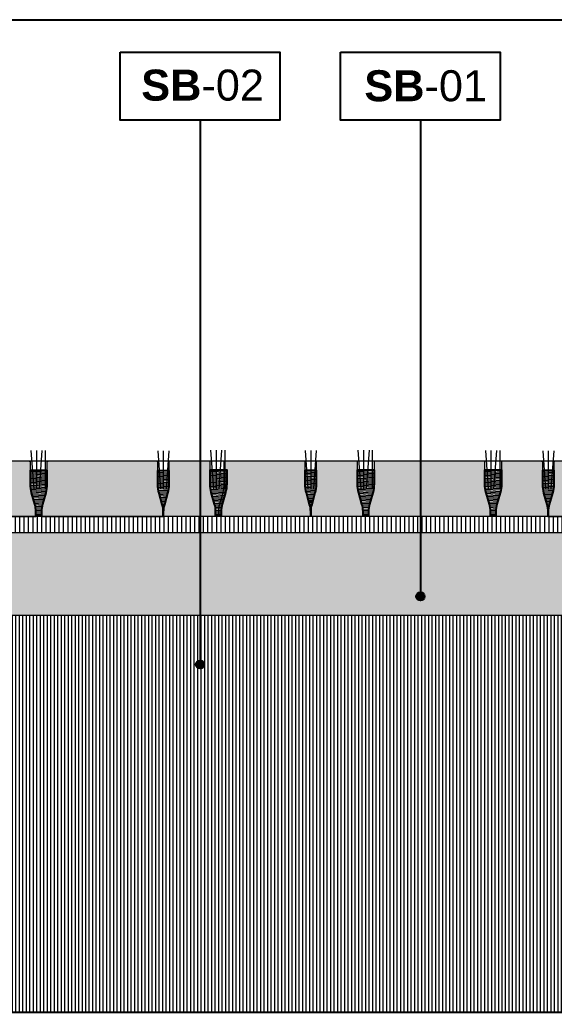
# Model space of a CAD drawing. Header units: metres. Extents: x -325 to 301, y -147 to 149.
# Drawn here: x 212.492 to 213.462, y 125.092 to 126.892 of the extents above; entities that cross this region are included whole.
import ezdxf

# ---------------------------------------------------------------- set-up
doc = ezdxf.new("R2010")
doc.units = ezdxf.units.M
doc.layers.add('-aux', color=50, linetype='Continuous', plot=False)
doc.layers.add('0-TX-1_25', color=7, linetype='Continuous', true_color=0x3f4f7f)
for name, color, linetype, lineweight, true_color in [('03-TR-Paviment_05_Open Joint Precast Pavements', 7, 'Continuous', 5, 0xb3b3b3), ('3- TR terra vegetal', 7, 'Continuous', 0, 0xbea68e), ('3-TR sorra granitica', 7, 'Continuous', 0, 0xf2dac9)]:
    doc.layers.add(name, color=color, linetype=linetype, lineweight=lineweight, true_color=true_color)
for name, color, linetype, lineweight in [('1-CM', 7, 'Continuous', 0), ('1-L-GESPA', 64, 'Continuous', 0), ('3-TR Seleccionat', 44, 'Continuous', 0), ('3-TR Tot-u', 37, 'Continuous', 0)]:
    doc.layers.add(name, color=color, linetype=linetype, lineweight=lineweight)
doc.layers.add('A-KEYPLAN_HATCH', color=7, linetype='Continuous')
doc.layers.add('A_TEXT_2', color=7, linetype='Continuous')
doc.styles.get("Standard").update_dxf_attribs({"font": 'arial.ttf'})

# ---------------------------------------------------------------- blocks, each defined once
blk = doc.blocks.new('hatch keyplan 2')
at = {"layer": 'A-KEYPLAN_HATCH'}
blk.add_lwpolyline([(0, 0.005476596624248486), (0.012874798693294, 0.005476596623793739), (0.012874798693294, -2.273736754432321e-13), (0, 0)], close=True, dxfattribs=at)
blk = doc.blocks.new('hatch keyplan')
at = {"layer": 'A-KEYPLAN_HATCH'}
blk.add_blockref('hatch keyplan 2', (1.430579833341536, 0.8521467901477053), dxfattribs=at)
blk = doc.blocks.new('SB-02')
at = {"layer": 'A-KEYPLAN_HATCH'}
blk.add_blockref('hatch keyplan', (-1.430579833341138, -0.8521467901475916), dxfattribs=at)
at = {"layer": 'A_TEXT_2', "insert": (-0.0007977306930945227, 0.004083503112326525), "char_height": 0.0025, "attachment_point": 1}
blk.add_mtext_dynamic_manual_height_columns('\\pi0.00249;{\\fArial|b1|i0|c0|p34;SB}-02', width=0.01456192034901793, gutter_width=0.015, heights=[0], dxfattribs=at)
blk = doc.blocks.new('POINT')
at = {"layer": '0-TX-1_25'}
h = blk.add_hatch(dxfattribs=at)
h.set_pattern_fill('ANGLE', color=256)
h.set_pattern_definition([(0, (-83.74681484067048, -12.72584030761209), (0, 6.985), [5.08, -1.905]), (90, (-83.74681484067048, -12.72584030761209), (-6.985, 4.277078946022131e-16), [5.08, -1.905])])
edge = h.paths.add_edge_path()
edge.add_arc((0, 0), 0.0075, 0, 360)
h = blk.add_hatch(color=256, dxfattribs=at)
h.dxf.hatch_style = 1
edge = h.paths.add_edge_path()
edge.add_arc((0, 0), 0.0075, 0, 360)
blk.add_circle((0, 0), 0.0075, dxfattribs=at)
blk = doc.blocks.new('SB-01')
at = {"layer": 'A-KEYPLAN_HATCH'}
blk.add_blockref('hatch keyplan', (-1.430579833341536, -0.8521467901477053), dxfattribs=at)
at = {"layer": 'A_TEXT_2', "insert": (-0.0007977307988561444, 0.004032374434375541), "char_height": 0.0025, "attachment_point": 1}
blk.add_mtext_dynamic_manual_height_columns('\\pi0.00271;{\\fArial|b1|i0|c0|p34;SB}-01', width=0.01456192034901793, gutter_width=0.015, heights=[0], dxfattribs=at)

msp = doc.modelspace()

# ---------------------------------------------------------------- hatches: boundary and pattern name
at = {"layer": '03-TR-Paviment_05_Open Joint Precast Pavements'}
h = msp.add_hatch(color=256, dxfattribs=at)
h.dxf.hatch_style = 1
edge = h.paths.add_edge_path()
edge.add_line((212.521470899266, 125.991430674794), (212.5214734529652, 125.9996264535238))
edge.add_arc((212.4730558960477, 125.9996415413214), 0.04841755926835901, 359.9821455861866, 375.9811647125806)
edge.add_line((212.5196022259001, 126.0129719285167), (212.513662047382, 126.0337135164831))
edge.add_arc((212.5685981225276, 126.0494466400276), 0.05714458442293398, 179.9821456988248, 195.9811648251079, ccw=False)
edge.add_line((212.5114535408791, 126.0494644472136), (212.5114663538803, 126.0905897210079))
edge.add_line((212.5114663538803, 126.0905897210079), (212.5106691498, 126.0905899707001))
edge.add_line((212.5106691498, 126.0905899707001), (212.5106694129922, 126.0914340457332))
edge.add_line((212.5106694129922, 126.0914340457332), (212.4373716211725, 126.0914568838348))
edge.add_line((212.4373716211725, 126.0914568838348), (212.4373713588454, 126.0906128071359))
edge.add_line((212.4373713588454, 126.0906128071359), (212.4365741534442, 126.0906130587453))
edge.add_line((212.4365741534442, 126.0906130587453), (212.4365613385911, 126.0494877852585))
edge.add_arc((212.3794167438659, 126.0495055854292), 0.05714459749754887, 343.9831336104306, 359.982152736715, ccw=False)
edge.add_line((212.4343430174501, 126.0337382301243), (212.4283899151117, 126.0130003459849))
edge.add_arc((212.474927926267, 125.9996409559052), 0.04841755658435486, 163.9831303516005, 179.9821494779868)
edge.add_line((212.4265103720325, 125.9996560404132), (212.42650781838, 125.9914602628466))
edge.add_line((212.42650781838, 125.9914602628466), (212.521470899266, 125.991430674794))
h = msp.add_hatch(color=256, dxfattribs=at)
h.dxf.hatch_style = 1
edge = h.paths.add_edge_path()
edge.add_line((212.7527076268671, 125.9913586142598), (212.7527101819809, 125.9995543933988))
edge.add_arc((212.7042926288794, 125.9995694788022), 0.0484175554514871, 359.9821484179844, 375.9811675443746)
edge.add_line((212.7508389544037, 126.0128998672471), (212.7448987754015, 126.033641454767))
edge.add_arc((212.7998348570402, 126.0493745806406), 0.05714459130633203, 179.9821461514546, 195.9811652777334, ccw=False)
edge.add_line((212.7426902685082, 126.0493923873773), (212.7427030828772, 126.0905176604176))
edge.add_line((212.7427030828772, 126.0905176604176), (212.7419058773917, 126.0905179099333))
edge.add_line((212.7419058773917, 126.0905179099333), (212.7419061410772, 126.0913619856456))
edge.add_line((212.7419061410772, 126.0913619856456), (212.5423347006084, 126.0914241710272))
edge.add_line((212.5423347006084, 126.0914241710272), (212.5423344391278, 126.0905800921971))
edge.add_line((212.5423344391278, 126.0905800921971), (212.5415372327772, 126.0905803433786))
edge.add_line((212.5415372327772, 126.0905803433786), (212.541524418836, 126.0494550693891))
edge.add_arc((212.4843798316024, 126.0494728703072), 0.05714459000624575, 343.98313285876276, 359.9821519850492, ccw=False)
edge.add_line((212.5393060977792, 126.0337055163487), (212.5333529949474, 126.0129676315301))
edge.add_arc((212.5798910028105, 125.9996082420488), 0.04841755325479713, 163.983129957362, 179.9821490837537)
edge.add_line((212.5314734519056, 125.9996233268889), (212.5314708977692, 125.9914275488757))
edge.add_line((212.5314708977692, 125.9914275488757), (212.7527076268671, 125.9913586142598))
h = msp.add_hatch(color=256, dxfattribs=at)
h.dxf.hatch_style = 1
edge = h.paths.add_edge_path()
edge.add_line((212.8476708333088, 125.9917303257134), (212.8476733865521, 125.9999261046946))
edge.add_arc((212.7992558282131, 125.9999411893496), 0.04841756068886315, 359.9821493054811, 375.9811684318677)
edge.add_line((212.8458021585658, 126.0132715799575), (212.8398619809595, 126.0340131674212))
edge.add_arc((212.8947980554387, 126.0497462892179), 0.05714458330111562, 179.982144198112, 195.9811633243977, ccw=False)
edge.add_line((212.8376534749126, 126.0497640979003), (212.8376662874672, 126.0908893721787))
edge.add_line((212.8376662874672, 126.0908893721787), (212.836869082931, 126.0908896221222))
edge.add_line((212.836869082931, 126.0908896221222), (212.8368693465791, 126.0917336969039))
edge.add_line((212.8368693465791, 126.0917336969039), (212.763571555234, 126.0917565352195))
edge.add_line((212.763571555234, 126.0917565352195), (212.7635712924417, 126.0909124585393))
edge.add_line((212.7635712924417, 126.0909124585393), (212.7627740870497, 126.0909127103813))
edge.add_line((212.7627740870497, 126.0909127103813), (212.7627612731179, 126.0497874366244))
edge.add_arc((212.705616677062, 126.0498052417066), 0.05714459882978332, 343.9831286864466, 359.98214781272384, ccw=False)
edge.add_line((212.7605429505717, 126.0340378813137), (212.7545898491545, 126.0132999969043))
edge.add_arc((212.8011278603098, 125.9999406068245), 0.04841755658435486, 163.9831303516005, 179.9821494779868)
edge.add_line((212.7527103060752, 125.9999556913326), (212.7527077519762, 125.9917599142499))
edge.add_line((212.7527077519762, 125.9917599142499), (212.8476708333088, 125.9917303257134))
h = msp.add_hatch(color=256, dxfattribs=at)
h.dxf.hatch_style = 1
edge = h.paths.add_edge_path()
edge.add_line((213.0201619862421, 125.9916765811068), (213.0201645399039, 125.9998723589061))
edge.add_arc((212.9717469767013, 125.9998874495465), 0.04841756555430779, 359.9821422244315, 375.981161350826)
edge.add_line((213.0182933133789, 126.0132178357413), (213.0123531361817, 126.0339594217905))
edge.add_arc((213.0672892186527, 126.0496925477471), 0.0571445921292458, 179.982146001647, 195.9811651279327, ccw=False)
edge.add_line((213.0101446292978, 126.0497103546335), (213.0101574417683, 126.090835626818))
edge.add_line((213.0101574417683, 126.090835626818), (213.0093602357988, 126.0908358758871))
edge.add_line((213.0093602357988, 126.0908358758871), (213.0093605004148, 126.091679951562))
edge.add_line((213.0093605004148, 126.091679951562), (212.8635346353587, 126.0917253896843))
edge.add_line((212.8635346353587, 126.0917253896843), (212.8635343743528, 126.090881311068))
edge.add_line((212.8635343743528, 126.090881311068), (212.8627371676023, 126.0908815638968))
edge.add_line((212.8627371676023, 126.0908815638968), (212.8627243554756, 126.0497562886692))
edge.add_arc((212.8055797700747, 126.0497740964957), 0.05714458817556748, 343.9831259315695, 359.982145057848, ccw=False)
edge.add_line((212.8605060325856, 126.0340067364016), (212.8545529310936, 126.013268850131))
edge.add_arc((212.901090932597, 125.9999094584047), 0.04841754776142099, 163.983125327289, 179.9821444536792)
edge.add_line((212.8526733871867, 125.9999245471558), (212.8526708325944, 125.9917287693939))
edge.add_line((212.8526708325944, 125.9917287693939), (213.0201619862421, 125.9916765811068))
h = msp.add_hatch(color=256, dxfattribs=at)
h.dxf.hatch_style = 1
edge = h.paths.add_edge_path()
edge.add_line((213.1151250677219, 125.9916469846418), (213.1151276209652, 125.9998427636229))
edge.add_arc((213.0667100626263, 125.999857848278), 0.04841756068874946, 359.9821493054811, 375.9811684318723)
edge.add_line((213.1132563929789, 126.0131882388858), (213.1073162153726, 126.0339298263495))
edge.add_arc((213.1622522898518, 126.0496629481462), 0.05714458330111562, 179.982144198112, 195.9811633243977, ccw=False)
edge.add_line((213.1051077093257, 126.0496807568287), (213.1051205218803, 126.090806031107))
edge.add_line((213.1051205218803, 126.090806031107), (213.1043233173441, 126.0908062810505))
edge.add_line((213.1043233173441, 126.0908062810505), (213.1043235809922, 126.0916503558322))
edge.add_line((213.1043235809922, 126.0916503558322), (213.0310257896471, 126.0916731941479))
edge.add_line((213.0310257896471, 126.0916731941479), (213.0310255268548, 126.0908291174676))
edge.add_line((213.0310255268548, 126.0908291174676), (213.0302283214628, 126.0908293693097))
edge.add_line((213.0302283214628, 126.0908293693097), (213.030215507531, 126.0497040955528))
edge.add_arc((212.973070911475, 126.0497219006349), 0.057144598829897, 343.9831286864781, 359.9821478127524, ccw=False)
edge.add_line((213.0279971849848, 126.0339545402421), (213.0220440835676, 126.0132166558327))
edge.add_arc((213.0685820947229, 125.9998572657529), 0.04841755658435486, 163.9831303516005, 179.9821494779868)
edge.add_line((213.0201645404883, 125.9998723502609), (213.0201619863893, 125.9916765731783))
edge.add_line((213.0201619863893, 125.9916765731783), (213.1151250677219, 125.9916469846418))
h = msp.add_hatch(color=256, dxfattribs=at)
h.dxf.hatch_style = 1
edge = h.paths.add_edge_path()
edge.add_line((213.3463617948671, 125.9915749243589), (213.3463643504461, 125.9997707034792))
edge.add_arc((213.2979467965217, 125.9997857890323), 0.0484175562745127, 359.9821482411747, 375.9811673675684)
edge.add_line((213.3444931228783, 126.0131161775601), (213.3385529429456, 126.0338577651174))
edge.add_arc((213.3934890239179, 126.0495908892431), 0.05714459018448236, 179.982144650628, 195.9811637769137, ccw=False)
edge.add_line((213.3363444365082, 126.0496086974764), (213.3363572508772, 126.0907339705167))
edge.add_line((213.3363572508772, 126.0907339705167), (213.3355600458383, 126.0907342195484))
edge.add_line((213.3355600458383, 126.0907342195484), (213.3355603095519, 126.0915782959586))
edge.add_line((213.3355603095519, 126.0915782959586), (213.1359888686177, 126.0916404813589))
edge.add_line((213.1359888686177, 126.0916404813589), (213.1359886076024, 126.0907964025101))
edge.add_line((213.1359886076024, 126.0907964025101), (213.1351914007772, 126.0907966534777))
edge.add_line((213.1351914007772, 126.0907966534777), (213.1351785877573, 126.0496713792181))
edge.add_arc((213.0780340010238, 126.0496891835489), 0.05714458950708686, 343.98312943690286, 359.9821485631842, ccw=False)
edge.add_line((213.1329602657792, 126.0339218264477), (213.1270071629567, 126.0131839418618))
edge.add_arc((213.1735451708199, 125.9998245523805), 0.04841755325482445, 163.9831299573713, 179.9821490837537)
edge.add_line((213.125127619915, 125.9998396372206), (213.1251250662251, 125.9916438587234))
edge.add_line((213.1251250662251, 125.9916438587234), (213.3463617948671, 125.9915749243589))
h = msp.add_hatch(color=256, dxfattribs=at)
h.dxf.hatch_style = 1
edge = h.paths.add_edge_path()
edge.add_line((213.4513248728067, 125.9915422206992), (213.4513274278643, 125.9997379984423))
edge.add_arc((213.4029098645127, 125.9997530789071), 0.04841756570020921, 359.9821542659918, 375.9811733923847)
edge.add_line((213.4494561985289, 126.0130834749245), (213.4435160217971, 126.033825060955))
edge.add_arc((213.4984521012707, 126.0495581832499), 0.05714458823963696, 179.9821432996373, 195.9811624259182, ccw=False)
edge.add_line((213.4413075158063, 126.04957599283), (213.4413203291886, 126.0907012645118))
edge.add_line((213.4413203291886, 126.0907012645118), (213.4405231236937, 126.0907015137948))
edge.add_line((213.4405231236937, 126.0907015137948), (213.4405233869514, 126.0915455904564))
edge.add_line((213.4405233869514, 126.0915455904564), (213.3672255970115, 126.0915684289486))
edge.add_line((213.3672255970115, 126.0915684289486), (213.3672253328233, 126.0907243523244))
edge.add_line((213.3672253328233, 126.0907243523244), (213.3664281274127, 126.0907246037012))
edge.add_line((213.3664281274127, 126.0907246037012), (213.3664153152859, 126.0495993284736))
edge.add_arc((213.3092707337148, 126.049617140045), 0.05714458434693787, 343.9831221755841, 359.98214130187034, ccw=False)
edge.add_line((213.3641969915121, 126.0338497774066), (213.3582438904573, 126.0131118904194))
edge.add_arc((213.4047818949537, 125.9997524964487), 0.04841755125746953, 163.9831237516458, 179.9821428780356)
edge.add_line((213.3563643460477, 125.9997675865323), (213.3563617942471, 125.9915718086582))
edge.add_line((213.3563617942471, 125.9915718086582), (213.4513248728067, 125.9915422206992))
h = msp.add_hatch(color=256, dxfattribs=at)
h.dxf.hatch_style = 1
edge = h.paths.add_edge_path()
edge.add_line((213.6188160264451, 125.9914900321795), (213.6188185801349, 125.9996858106766))
edge.add_arc((213.5704010194014, 125.9997009008683), 0.04841756308506046, 359.9821427545574, 375.9811618809488)
edge.add_line((213.6169473535818, 126.0130312868139), (213.6110071759194, 126.0337728728819))
edge.add_arc((213.6659432602213, 126.0495059973398), 0.05714459347681695, 179.9821440517398, 195.98116317802, ccw=False)
edge.add_line((213.6087986695195, 126.0495238061714), (213.6088114815153, 126.090649078142))
edge.add_line((213.6088114815153, 126.090649078142), (213.6080142759924, 126.0906493267271))
edge.add_line((213.6080142759924, 126.0906493267271), (213.6080145401619, 126.0914934028859))
edge.add_line((213.6080145401619, 126.0914934028859), (213.4621886750965, 126.0915388407756))
edge.add_line((213.4621886750965, 126.0915388407756), (213.4621884136438, 126.0906947626434))
edge.add_line((213.4621884136438, 126.0906947626434), (213.46139120828, 126.0906950151834))
edge.add_line((213.46139120828, 126.0906950151834), (213.461378395232, 126.0495697402258))
edge.add_arc((213.4042338091649, 126.0495875463044), 0.0571445888412845, 343.9831276842831, 359.9821468105588, ccw=False)
edge.add_line((213.459160072798, 126.0338201877069), (213.4532069713059, 126.0130823014363))
edge.add_arc((213.4997449728094, 125.99972290971), 0.04841754776144831, 163.9831253272982, 179.9821444536792)
edge.add_line((213.451327427399, 125.999737998461), (213.4513248728067, 125.9915422206992))
edge.add_line((213.4513248728067, 125.9915422206992), (213.6188160264451, 125.9914900321795))
at = {"layer": '3- TR terra vegetal'}
h = msp.add_hatch(dxfattribs=at)
h.set_pattern_fill('_USER', color=256, scale=0.002499999999999998, angle=-38.89586389563746, style=0, pattern_type=0)
h.set_pattern_definition([(356.7506083412253, (222.713080713277, 119.2867194972183), (0.0001417054676983827, 0.002495980681099989), [])])
edge = h.paths.add_edge_path()
edge.add_line((212.5314710500834, 125.9919149205994), (212.5214710524899, 125.9919123894404))
edge.add_line((212.5214710524899, 125.9919123894404), (212.5214689773738, 126.000108168464))
edge.add_arc((212.4730514229726, 126.000095920726), 0.0484175559502104, 0.0144935796959175, 16.01351270581482)
edge.add_line((212.5195902161612, 126.0134525839597), (212.5136383297308, 126.0341908160929))
edge.add_arc((212.5685655181079, 126.0499549573844), 0.05714459006476521, 180.0144967651326, 196.0135158913585, ccw=False)
edge.add_line((212.5114209298723, 126.0499404988728), (212.5114144614807, 126.0755031169136))
edge.add_line((212.5114144614807, 126.0755031169136), (212.5414853390836, 126.0755107246007))
edge.add_line((212.5414853390836, 126.0755107246007), (212.5414918065439, 126.0499481065598))
edge.add_arc((212.4843472149952, 126.0499336468342), 0.05714459337810418, -15.984521144846212, 0.014497981466092824, ccw=False)
edge.add_line((212.5392823770275, 126.0341973027597), (212.5333409849194, 126.0134560618211))
edge.add_arc((212.5798865241375, 126.0001229486662), 0.04841754978837442, 164.0154765505129, 180.0144956767295)
edge.add_line((212.5314689758987, 126.0001106991576), (212.5314710500834, 125.9919149205994))
edge.add_line((212.5314710500834, 125.9919149205994), (212.5214710524899, 125.9919123894404))
h = msp.add_hatch(dxfattribs=at)
h.set_pattern_fill('_USER', color=256, scale=0.002499999999999998, angle=-38.89586389563746, style=0, pattern_type=0)
h.set_pattern_definition([(356.7506083412253, (222.8393542078075, 119.2861388507952), (0.0001417054676983827, 0.002495980681099989), [])])
edge = h.paths.add_edge_path()
edge.add_line((212.7527076269451, 125.9913583061949), (212.7527055522948, 125.9995540842873))
edge.add_arc((212.7042880014398, 125.9995418377412), 0.04841755240378916, 0.01449217020883599, 16.01351129631849)
edge.add_line((212.7508267915482, 126.0128984988518), (212.7448749046519, 126.0336367319162))
edge.add_arc((212.799802093029, 126.0494008732079), 0.05714459006487865, 180.0144967653321, 196.0135158915483, ccw=False)
edge.add_line((212.7426575047933, 126.0493864146961), (212.7426510373343, 126.0749490276148))
edge.add_line((212.7426510373343, 126.0749490276148), (212.7627219164125, 126.0749541041428))
edge.add_line((212.7627219164125, 126.0749541041428), (212.7627283820084, 126.0493914926206))
edge.add_arc((212.7055837906931, 126.0493770312382), 0.05714459314515279, -15.984519483580698, 0.01449964273808746, ccw=False)
edge.add_line((212.7605189529577, 126.0336406888206), (212.7545775603844, 126.0128994460193))
edge.add_arc((212.8011230948645, 125.9995663352185), 0.04841754458528921, 164.0154776846853, 180.014496810907)
edge.add_line((212.752705551829, 125.9995540847528), (212.7527076264795, 125.9913583057291))
h = msp.add_hatch(dxfattribs=at)
h.set_pattern_fill('_USER', color=256, scale=0.002499999999999998, angle=-38.89586389563746, style=0, pattern_type=0)
h.set_pattern_definition([(356.7506083412253, (223.0392806468639, 119.287019148389), (0.0001417054676983827, 0.002495980681099989), [])])
edge = h.paths.add_edge_path()
edge.add_line((212.8576709836703, 125.9922145717701), (212.8476709860768, 125.9922120406111))
edge.add_line((212.8476709860768, 125.9922120406111), (212.8476689109606, 126.0004078196347))
edge.add_arc((212.7992513565595, 126.0003955718967), 0.0484175559502104, 0.0144935796959175, 16.01351270581482)
edge.add_line((212.8457901497481, 126.0137522351305), (212.8398382633177, 126.0344904672637))
edge.add_arc((212.8947654516948, 126.0502546085551), 0.05714459006476521, 180.0144967651326, 196.0135158913585, ccw=False)
edge.add_line((212.8376208634591, 126.0502401500435), (212.8376143950675, 126.0758027680843))
edge.add_line((212.8376143950675, 126.0758027680843), (212.8676852726705, 126.0758103757715))
edge.add_line((212.8676852726705, 126.0758103757715), (212.8676917401307, 126.0502477577305))
edge.add_arc((212.8105471485821, 126.050233298005), 0.05714459337810418, -15.984521144846212, 0.014497981466092824, ccw=False)
edge.add_line((212.8654823106144, 126.0344969539304), (212.8595409185062, 126.0137557129919))
edge.add_arc((212.9060864577244, 126.0004225998369), 0.04841754978837442, 164.0154765505129, 180.0144956767295)
edge.add_line((212.8576689094855, 126.0004103503283), (212.8576709836703, 125.9922145717701))
edge.add_line((212.8576709836703, 125.9922145717701), (212.8476709860768, 125.9922120406111))
h = msp.add_hatch(dxfattribs=at)
h.set_pattern_fill('_USER', color=256, scale=0.002499999999999998, angle=-38.89586389563746, style=0, pattern_type=0)
h.set_pattern_definition([(356.7506083412253, (223.1068085673298, 119.2864568097136), (0.0001417054676983827, 0.002495980681099989), [])])
edge = h.paths.add_edge_path()
edge.add_line((213.0201619864673, 125.9916762651133), (213.020159911817, 125.9998720432057))
edge.add_arc((212.9717423609621, 125.9998597966597), 0.04841755240378916, 0.01449217020883599, 16.01351129631849)
edge.add_line((213.0182811510704, 126.0132164577702), (213.0123292641741, 126.0339546908346))
edge.add_arc((213.0672564525513, 126.0497188321263), 0.05714459006487865, 180.0144967653321, 196.0135158915483, ccw=False)
edge.add_line((213.0101118643155, 126.0497043736145), (213.0101053968566, 126.0752669865332))
edge.add_line((213.0101053968566, 126.0752669865332), (213.0301762759347, 126.0752720630612))
edge.add_line((213.0301762759347, 126.0752720630612), (213.0301827415307, 126.049709451539))
edge.add_arc((212.9730381502154, 126.0496949901566), 0.05714459314515279, -15.984519483580698, 0.01449964273808746, ccw=False)
edge.add_line((213.02797331248, 126.033958647739), (213.0220319199066, 126.0132174049377))
edge.add_arc((213.0685774543868, 125.999884294137), 0.04841754458528921, 164.0154776846853, 180.014496810907)
edge.add_line((213.0201599113513, 125.9998720436713), (213.0201619860018, 125.9916762646476))
h = msp.add_hatch(dxfattribs=at)
h.set_pattern_fill('_USER', color=256, scale=0.002499999999999998, angle=-38.89586389563746, style=0, pattern_type=0)
h.set_pattern_definition([(356.7506083412253, (223.306734881277, 119.2869358073174), (0.0001417054676983827, 0.002495980681099989), [])])
edge = h.paths.add_edge_path()
edge.add_line((213.1251252180834, 125.9921312306985), (213.1151252204899, 125.9921286995395))
edge.add_line((213.1151252204899, 125.9921286995395), (213.1151231453737, 126.0003244785631))
edge.add_arc((213.0667055909726, 126.0003122308251), 0.0484175559502104, 0.0144935796959175, 16.01351270581482)
edge.add_line((213.1132443841612, 126.0136688940588), (213.1072924977308, 126.034407126192))
edge.add_arc((213.1622196861078, 126.0501712674835), 0.05714459006476521, 180.0144967651326, 196.0135158913585, ccw=False)
edge.add_line((213.1050750978722, 126.0501568089719), (213.1050686294806, 126.0757194270126))
edge.add_line((213.1050686294806, 126.0757194270126), (213.1351395070836, 126.0757270346998))
edge.add_line((213.1351395070836, 126.0757270346998), (213.1351459745438, 126.0501644166589))
edge.add_arc((213.0780013829952, 126.0501499569333), 0.05714459337810418, -15.984521144846212, 0.014497981466092824, ccw=False)
edge.add_line((213.1329365450275, 126.0344136128587), (213.1269951529193, 126.0136723719202))
edge.add_arc((213.1735406921375, 126.0003392587653), 0.04841754978837442, 164.0154765505129, 180.0144956767295)
edge.add_line((213.1251231438986, 126.0003270092567), (213.1251252180834, 125.9921312306985))
edge.add_line((213.1251252180834, 125.9921312306985), (213.1151252204899, 125.9921286995395))
h = msp.add_hatch(dxfattribs=at)
h.set_pattern_fill('_USER', color=256, scale=0.002499999999999998, angle=-38.89586389563746, style=0, pattern_type=0)
h.set_pattern_definition([(356.7506083412253, (223.5379716102739, 119.2868637467271), (0.0001417054676983827, 0.002495980681099989), [])])
edge = h.paths.add_edge_path()
edge.add_line((213.3563619470803, 125.9920591701081), (213.3463619494868, 125.9920566389492))
edge.add_line((213.3463619494868, 125.9920566389492), (213.3463598743706, 126.0002524179728))
edge.add_arc((213.2979423199695, 126.0002401702347), 0.0484175559502104, 0.0144935796959175, 16.01351270581482)
edge.add_line((213.3444811131581, 126.0135968334685), (213.3385292267277, 126.0343350656017))
edge.add_arc((213.3934564151048, 126.0500992068932), 0.05714459006476521, 180.0144967651326, 196.0135158913585, ccw=False)
edge.add_line((213.3363118268691, 126.0500847483816), (213.3363053584775, 126.0756473664223))
edge.add_line((213.3363053584775, 126.0756473664223), (213.3663762360805, 126.0756549741095))
edge.add_line((213.3663762360805, 126.0756549741095), (213.3663827035408, 126.0500923560685))
edge.add_arc((213.3092381119921, 126.050077896343), 0.05714459337810418, -15.984521144846212, 0.014497981466092824, ccw=False)
edge.add_line((213.3641732740244, 126.0343415522684), (213.3582318819163, 126.0136003113299))
edge.add_arc((213.4047774211344, 126.0002671981749), 0.04841754978837442, 164.0154765505129, 180.0144956767295)
edge.add_line((213.3563598728956, 126.0002549486664), (213.3563619470803, 125.9920591701081))
edge.add_line((213.3563619470803, 125.9920591701081), (213.3463619494868, 125.9920566389492))
h = msp.add_hatch(dxfattribs=at)
h.set_pattern_fill('_USER', color=256, scale=0.002499999999999998, angle=-38.89586389563746, style=0, pattern_type=0)
h.set_pattern_definition([(356.7506083412253, (223.5379714537471, 119.2863224572345), (0.0001417054676983827, 0.002495980681099989), [])])
edge = h.paths.add_edge_path()
edge.add_line((213.4513248728847, 125.9915419126342), (213.4513227982344, 125.9997376907267))
edge.add_arc((213.4029052473794, 125.9997254441806), 0.04841755240378916, 0.01449217020883599, 16.01351129631849)
edge.add_line((213.4494440374878, 126.0130821052912), (213.4434921505915, 126.0338203383556))
edge.add_arc((213.4984193389686, 126.0495844796473), 0.05714459006487865, 180.0144967653321, 196.0135158915483, ccw=False)
edge.add_line((213.4412747507329, 126.0495700211355), (213.4412682832739, 126.0751326340542))
edge.add_line((213.4412682832739, 126.0751326340542), (213.4613391623521, 126.0751377105821))
edge.add_line((213.4613391623521, 126.0751377105821), (213.461345627948, 126.0495750990599))
edge.add_arc((213.4042010366327, 126.0495606376775), 0.05714459314515279, -15.984519483580698, 0.01449964273808746, ccw=False)
edge.add_line((213.4591361988973, 126.0338242952599), (213.453194806324, 126.0130830524587))
edge.add_arc((213.4997403408041, 125.9997499416579), 0.04841754458528921, 164.0154776846853, 180.014496810907)
edge.add_line((213.4513227977686, 125.9997376911922), (213.4513248724191, 125.9915419121685))
at = {"layer": '3-TR Seleccionat'}
h = msp.add_hatch(dxfattribs=at)
h.set_pattern_fill('ANSI31', color=256, scale=0.002, angle=225, style=0)
h.set_pattern_definition([(270, (40, -4.959445220943991), (0.00635, -1.301042606982605e-18), [])])
h.paths.add_polyline_path([(211.5491180208817, 125.0921609921028), (214.5491180208816, 125.0921609921028), (214.5491180214184, 125.8121609824867), (211.5491180214184, 125.8121609824867)])
at = {"layer": '3-TR sorra granitica'}
h = msp.add_hatch(dxfattribs=at)
h.set_pattern_fill('ANSI31', color=256, scale=0.0025, angle=45, style=0)
h.set_pattern_definition([(90, (68.07752234721556, 216.8941087396815), (-0.0079375, 0), [])])
h.paths.add_polyline_path([(211.5491180194952, 125.9921609921029), (214.5491180201362, 125.9921609921029), (214.5491180201362, 125.9621609921028), (211.5491180194952, 125.9621609921028)])
at = {"layer": '3-TR Tot-u'}
h = msp.add_hatch(dxfattribs=at)
h.set_pattern_fill('EARTH', color=256, scale=0.005, style=0)
h.set_pattern_definition([(0, (0, 0), (0.03175, 0.03175), [0.03175, -0.03175]), (0, (0, 0.01190625), (0.03175, 0.03175), [0.03175, -0.03175]), (0, (0, 0.0238125), (0.03175, 0.03175), [0.03175, -0.03175]), (90, (0.00396875, 0.02778125), (-0.03175, 0.03175), [0.03175, -0.03175]), (90, (0.015875, 0.02778125), (-0.03175, 0.03175), [0.03175, -0.03175]), (90, (0.02778125, 0.02778125), (-0.03175, 0.03175), [0.03175, -0.03175])])
h.paths.add_polyline_path([(214.5491180201362, 125.9621609837866), (211.5491180193036, 125.9621609921028), (211.5491180183412, 125.8121609921029), (211.5620975687223, 125.8121609920196), (214.5491180201362, 125.8121609921028)])

# ---------------------------------------------------------------- linework, layer by layer
at = {"layer": '-aux'}
for points in [[(211.5491180201362, 125.0921609921028), (211.5491180201362, 126.8921609921028), (214.5491180201362, 126.8921609921028), (214.5491180201362, 125.0921609921028)], [(211.5491180201362, 125.0921609921028), (214.5491180201362, 125.0921609921028)]]:
    msp.add_lwpolyline(points, dxfattribs=at)
for points in [[(212.5314710500834, 125.9919149205994), (212.5214710524899, 125.9919123894404), (212.5214689773738, 126.000108168464, 0.06992251114754273), (212.5195902161612, 126.0134525839597), (212.5136383297308, 126.0341908160929, -0.06992251114800961), (212.5114209298723, 126.0499404988728), (212.5114144614807, 126.0755031169136), (212.5414853390836, 126.0755107246007), (212.5414918065439, 126.0499481065598, -0.0699225111484148), (212.5392823770275, 126.0341973027597), (212.5333409849194, 126.0134560618211, 0.06992251114798485), (212.5314689758987, 126.0001106991576), (212.5314710500834, 125.9919149205994), (212.5214710524899, 125.9919123894404)], [(212.7527076264795, 125.9913583057291), (212.7527076269451, 125.9913583061949), (212.7527055522948, 125.9995540842873, 0.06992251114754273), (212.7508267915482, 126.0128984988518), (212.7448749046519, 126.0336367319162, -0.06992251114800961), (212.7426575047933, 126.0493864146961), (212.7426510373343, 126.0749490276148), (212.7627219164125, 126.0749541041428), (212.7627283820084, 126.0493914926206, -0.0699225111484148), (212.7605189529577, 126.0336406888206), (212.7545775603844, 126.0128994460193, 0.06992251114798485), (212.752705551829, 125.9995540847528), (212.7527076264795, 125.9913583057291), (212.7527076269451, 125.9913583061949)], [(212.8576709836703, 125.9922145717701), (212.8476709860768, 125.9922120406111), (212.8476689109606, 126.0004078196347, 0.06992251114754273), (212.8457901497481, 126.0137522351305), (212.8398382633177, 126.0344904672637, -0.06992251114800961), (212.8376208634591, 126.0502401500435), (212.8376143950675, 126.0758027680843), (212.8676852726705, 126.0758103757715), (212.8676917401307, 126.0502477577305, -0.0699225111484148), (212.8654823106144, 126.0344969539304), (212.8595409185062, 126.0137557129919, 0.06992251114798485), (212.8576689094855, 126.0004103503283), (212.8576709836703, 125.9922145717701), (212.8476709860768, 125.9922120406111)], [(213.0201619860018, 125.9916762646476), (213.0201619864673, 125.9916762651133), (213.020159911817, 125.9998720432057, 0.06992251114754273), (213.0182811510704, 126.0132164577702), (213.0123292641741, 126.0339546908346, -0.06992251114800961), (213.0101118643155, 126.0497043736145), (213.0101053968566, 126.0752669865332), (213.0301762759347, 126.0752720630612), (213.0301827415307, 126.049709451539, -0.0699225111484148), (213.02797331248, 126.033958647739), (213.0220319199066, 126.0132174049377, 0.06992251114798485), (213.0201599113513, 125.9998720436713), (213.0201619860018, 125.9916762646476), (213.0201619864673, 125.9916762651133)], [(213.1251252180834, 125.9921312306985), (213.1151252204899, 125.9921286995395), (213.1151231453737, 126.0003244785631, 0.06992251114754273), (213.1132443841612, 126.0136688940588), (213.1072924977308, 126.034407126192, -0.06992251114800961), (213.1050750978722, 126.0501568089719), (213.1050686294806, 126.0757194270126), (213.1351395070836, 126.0757270346998), (213.1351459745438, 126.0501644166589, -0.0699225111484148), (213.1329365450275, 126.0344136128587), (213.1269951529193, 126.0136723719202, 0.06992251114798485), (213.1251231438986, 126.0003270092567), (213.1251252180834, 125.9921312306985), (213.1151252204899, 125.9921286995395)], [(213.3563619470803, 125.9920591701081), (213.3463619494868, 125.9920566389492), (213.3463598743706, 126.0002524179728, 0.06992251114754273), (213.3444811131581, 126.0135968334685), (213.3385292267277, 126.0343350656017, -0.06992251114800961), (213.3363118268691, 126.0500847483816), (213.3363053584775, 126.0756473664223), (213.3663762360805, 126.0756549741095), (213.3663827035408, 126.0500923560685, -0.0699225111484148), (213.3641732740244, 126.0343415522684), (213.3582318819163, 126.0136003113299, 0.06992251114798485), (213.3563598728956, 126.0002549486664), (213.3563619470803, 125.9920591701081), (213.3463619494868, 125.9920566389492)], [(213.4513248724191, 125.9915419121685), (213.4513248728847, 125.9915419126342), (213.4513227982344, 125.9997376907267, 0.06992251114754273), (213.4494440374878, 126.0130821052912), (213.4434921505915, 126.0338203383556, -0.06992251114800961), (213.4412747507329, 126.0495700211355), (213.4412682832739, 126.0751326340542), (213.4613391623521, 126.0751377105821), (213.461345627948, 126.0495750990599, -0.0699225111484148), (213.4591361988973, 126.0338242952599), (213.453194806324, 126.0130830524587, 0.06992251114798485), (213.4513227977686, 125.9997376911922), (213.4513248724191, 125.9915419121685), (213.4513248728847, 125.9915419126342)]]:
    msp.add_lwpolyline(points, format="xyb", dxfattribs=at)
at = {"layer": '0-TX-1_25'}
for points in [[(212.8194027533963, 126.7100120427411), (212.8194027533968, 125.7227789326332)], [(213.2194027533963, 126.7100120427411), (213.2194027533969, 125.8461888263389)]]:
    msp.add_lwpolyline(points, dxfattribs=at)
at = {"layer": '1-CM'}
for points in [[(211.5491180201362, 126.0921609921028), (214.5491180201362, 126.0921609921028)], [(211.5491180201362, 126.0921609921028), (212.8491180210639, 126.0921609837689)], [(211.5491180201362, 125.9921609921028), (214.5491180201362, 125.9921609921028)], [(211.5491180194952, 125.9921609921029), (212.8491180204228, 125.9921609837689)], [(211.5491180201362, 125.9621609921028), (214.5491180201362, 125.9621609921028)], [(211.5491180193029, 125.9621609921028), (212.8463582907268, 125.9621609837866)], [(211.5491180201362, 125.8121609921028), (214.5491180201362, 125.8121609921028)], [(211.5491180183412, 125.8121609921029), (213.1718315451392, 125.8121609817001)]]:
    msp.add_lwpolyline(points, dxfattribs=at)
for points in [[(212.521470899266, 125.991430674794), (212.5214734529652, 125.9996264535238, 0.06992251114875708), (212.5196022259001, 126.0129719285167), (212.513662047382, 126.0337135164831, -0.0699225111482901), (212.5114535408791, 126.0494644472136), (212.5114663538803, 126.0905897210079), (212.5106691498, 126.0905899707001), (212.5106694129922, 126.0914340457332), (212.4373716211725, 126.0914568838348), (212.4373713588454, 126.0906128071359), (212.4365741534442, 126.0906130587453), (212.4365613385911, 126.0494877852585, -0.0699225111482901), (212.4343430174501, 126.0337382301243), (212.4283899151117, 126.0130003459849, 0.06992251114875708), (212.4265103720325, 125.9996560404132), (212.42650781838, 125.9914602628466)], [(212.7527076268671, 125.9913586142598), (212.7527101819809, 125.9995543933988, 0.06992251114875708), (212.7508389544037, 126.0128998672471), (212.7448987754015, 126.033641454767, -0.0699225111482901), (212.7426902685082, 126.0493923873773), (212.7427030828772, 126.0905176604176), (212.7419058773917, 126.0905179099333), (212.7419061410772, 126.0913619856456), (212.5423347006084, 126.0914241710272), (212.5423344391278, 126.0905800921971), (212.5415372327772, 126.0905803433786), (212.541524418836, 126.0494550693891, -0.0699225111482901), (212.5393060977792, 126.0337055163487), (212.5333529949474, 126.0129676315301, 0.06992251114875708), (212.5314734519056, 125.9996233268889), (212.5314708977692, 125.9914275488757)], [(212.8476708333088, 125.9917303257134), (212.8476733865521, 125.9999261046946, 0.06992251114875708), (212.8458021585658, 126.0132715799575), (212.8398619809595, 126.0340131674212, -0.0699225111482901), (212.8376534749126, 126.0497640979003), (212.8376662874672, 126.0908893721787), (212.836869082931, 126.0908896221222), (212.8368693465791, 126.0917336969039), (212.763571555234, 126.0917565352195), (212.7635712924417, 126.0909124585393), (212.7627740870497, 126.0909127103813), (212.7627612731179, 126.0497874366244, -0.0699225111482901), (212.7605429505717, 126.0340378813137), (212.7545898491545, 126.0132999969043, 0.06992251114875708), (212.7527103060752, 125.9999556913326), (212.7527077519762, 125.9917599142499)], [(213.0201619862421, 125.9916765811068), (213.0201645399039, 125.9998723589061, 0.06992251114875708), (213.0182933133789, 126.0132178357413), (213.0123531361817, 126.0339594217905, -0.0699225111482901), (213.0101446292978, 126.0497103546335), (213.0101574417683, 126.090835626818), (213.0093602357988, 126.0908358758871), (213.0093605004148, 126.091679951562), (212.8635346353587, 126.0917253896843), (212.8635343743528, 126.090881311068), (212.8627371676023, 126.0908815638968), (212.8627243554756, 126.0497562886692, -0.0699225111482901), (212.8605060325856, 126.0340067364016), (212.8545529310936, 126.013268850131, 0.06992251114875708), (212.8526733871867, 125.9999245471558), (212.8526708325944, 125.9917287693939)], [(213.1151250677219, 125.9916469846418), (213.1151276209652, 125.9998427636229, 0.06992251114875708), (213.1132563929789, 126.0131882388858), (213.1073162153726, 126.0339298263495, -0.0699225111482901), (213.1051077093257, 126.0496807568287), (213.1051205218803, 126.090806031107), (213.1043233173441, 126.0908062810505), (213.1043235809922, 126.0916503558322), (213.0310257896471, 126.0916731941479), (213.0310255268548, 126.0908291174676), (213.0302283214628, 126.0908293693097), (213.030215507531, 126.0497040955528, -0.0699225111482901), (213.0279971849848, 126.0339545402421), (213.0220440835676, 126.0132166558327, 0.06992251114875708), (213.0201645404883, 125.9998723502609), (213.0201619863893, 125.9916765731783)], [(213.3463617948671, 125.9915749243589), (213.3463643504461, 125.9997707034792, 0.06992251114875708), (213.3444931228783, 126.0131161775601), (213.3385529429456, 126.0338577651174, -0.0699225111482901), (213.3363444365082, 126.0496086974764), (213.3363572508772, 126.0907339705167), (213.3355600458383, 126.0907342195484), (213.3355603095519, 126.0915782959586), (213.1359888686177, 126.0916404813589), (213.1359886076024, 126.0907964025101), (213.1351914007772, 126.0907966534777), (213.1351785877573, 126.0496713792181, -0.0699225111482901), (213.1329602657792, 126.0339218264477), (213.1270071629567, 126.0131839418618, 0.06992251114875708), (213.125127619915, 125.9998396372206), (213.1251250662251, 125.9916438587234)], [(213.4513248728067, 125.9915422206992), (213.4513274278643, 125.9997379984423, 0.06992251114875708), (213.4494561985289, 126.0130834749245), (213.4435160217971, 126.033825060955, -0.0699225111482901), (213.4413075158063, 126.04957599283), (213.4413203291886, 126.0907012645118), (213.4405231236937, 126.0907015137948), (213.4405233869514, 126.0915455904564), (213.3672255970115, 126.0915684289486), (213.3672253328233, 126.0907243523244), (213.3664281274127, 126.0907246037012), (213.3664153152859, 126.0495993284736, -0.0699225111482901), (213.3641969915121, 126.0338497774066), (213.3582438904573, 126.0131118904194, 0.06992251114875708), (213.3563643460477, 125.9997675865323), (213.3563617942471, 125.9915718086582)], [(213.6188160264451, 125.9914900321795), (213.6188185801349, 125.9996858106766, 0.06992251114875708), (213.6169473535818, 126.0130312868139), (213.6110071759194, 126.0337728728819, -0.0699225111482901), (213.6087986695195, 126.0495238061714), (213.6088114815153, 126.090649078142), (213.6080142759924, 126.0906493267271), (213.6080145401619, 126.0914934028859), (213.4621886750965, 126.0915388407756), (213.4621884136438, 126.0906947626434), (213.46139120828, 126.0906950151834), (213.461378395232, 126.0495697402258, -0.0699225111482901), (213.459160072798, 126.0338201877069), (213.4532069713059, 126.0130823014363, 0.06992251114875708), (213.451327427399, 125.999737998461), (213.4513248728067, 125.9915422206992)]]:
    msp.add_lwpolyline(points, format="xyb", close=True, dxfattribs=at)
at = {"layer": '1-L-GESPA'}
for points in [[(212.5123656126241, 126.1110660104124), (212.5173833065057, 126.0411454224162)], [(212.522365611149, 126.111068541106), (212.5223833066995, 126.0411466875304)], [(212.5323656110707, 126.1110710727312), (212.5273833068941, 126.0411479498506)], [(212.5383656109304, 126.1110725927308), (212.5383833064809, 126.0411507386896)], [(212.7426774877416, 126.110472622351), (212.7476951825544, 126.0405520348207)], [(212.7526774867325, 126.1104751521133), (212.7526951818173, 126.0405532985376)], [(212.7626774871196, 126.11047768467), (212.7576951824774, 126.0405545613236)], [(212.838565546211, 126.1113656615832), (212.8435832400925, 126.0414450735869)], [(212.8485655447359, 126.1113681922767), (212.8485832402864, 126.0414463387011)], [(212.8585655446576, 126.111370723902), (212.8535832404809, 126.0414476010214)], [(212.8645655445172, 126.1113722439016), (212.8645832400678, 126.0414503898603)], [(213.0101318472639, 126.1107905812694), (213.0151495420766, 126.0408699937391)], [(213.0201318462547, 126.1107931110318), (213.0201495413395, 126.0408712574561)], [(213.0301318466418, 126.1107956435884), (213.0251495419996, 126.0408725202421)], [(213.1060197806241, 126.1112823205115), (213.1110374745056, 126.0413617325153)], [(213.116019779149, 126.1112848512051), (213.1160374746995, 126.0413629976295)], [(213.1260197790707, 126.1112873828303), (213.121037474894, 126.0413642599497)], [(213.1320197789303, 126.1112889028299), (213.1320374744809, 126.0413670487887)], [(213.337256509621, 126.1112102599212), (213.3422742035025, 126.041289671925)], [(213.3472565081459, 126.1112127906148), (213.3472742036964, 126.0412909370392)], [(213.3572565080676, 126.11121532224), (213.3522742038909, 126.0412921993594)], [(213.3632565079272, 126.1112168422396), (213.3632742034778, 126.0412949881983)], [(213.4412947336812, 126.1106562287903), (213.446312428494, 126.04073564126)], [(213.4512947326721, 126.1106587585527), (213.4513124277569, 126.040736904977)], [(213.4612947330592, 126.1106612911094), (213.456312428417, 126.040738167763)]]:
    msp.add_lwpolyline(points, dxfattribs=at)

# ---------------------------------------------------------------- block references
at = {"layer": '0-TX-1_25', "xscale": 22.5, "yscale": 22.5, "zscale": 22.5}
for name, p in [('SB-02', (212.6745612680878, 126.7100120427411)), ('SB-01', (213.0745612680967, 126.7100120427436))]:
    msp.add_blockref(name, p, dxfattribs=at)
at = {"layer": '0-TX-1_25'}
for p in [(213.2194027533969, 125.8461888263389), (212.8194027533968, 125.7227789326332)]:
    msp.add_blockref('POINT', p, dxfattribs=at)

doc.saveas('drawing.dxf')
